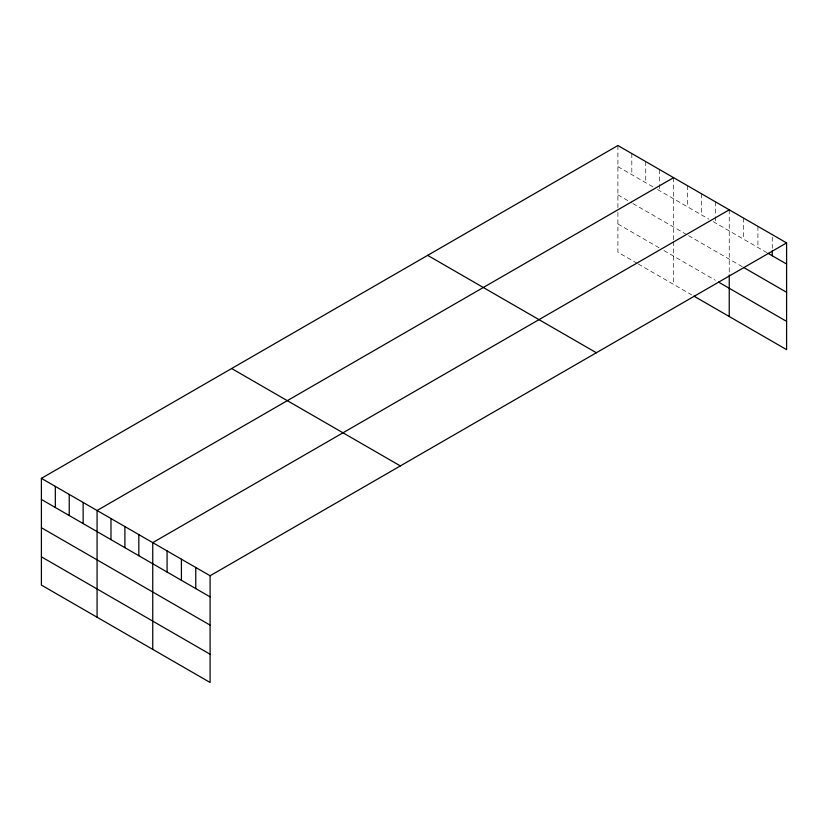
<?xml version="1.0" encoding="UTF-8"?>
<svg xmlns="http://www.w3.org/2000/svg" width="828" height="828" viewBox="0 0 828 828"><rect width="100%" height="100%" fill="white"/><g stroke="black" fill="none" stroke-linecap="round" stroke-linejoin="round"><path stroke-width="0.62" stroke-dasharray="4.14 3.1" d="M617.905 145.521L617.905 208.221M617.905 166.635L653.23 187.035M657.515 189.498L708.903 219.172M713.187 221.645L766.749 252.571M617.905 194.88L631.816 202.922M632.892 203.543L687.488 235.059M688.565 235.68L743.585 267.444M617.905 223.995L659.657 248.1M663.942 250.573L715.33 280.237M637.177 263.366L617.905 252.24L617.905 209.443M638.243 263.987L691.773 294.892M772.265 237.118L772.265 248.296M757.92 226.354L757.92 247.468M743.585 218.074L743.585 239.188M729.24 209.805L729.24 273.716M715.33 201.763L715.33 215.425M715.33 216.667L715.33 222.877M701.409 193.731L701.409 214.845M687.488 185.689L687.488 206.814M673.568 177.658L673.568 240.368M673.568 241.579L673.568 284.387M659.657 169.626L659.657 183.288M659.657 184.53L659.657 190.74M645.736 161.584L645.736 182.709M631.816 153.553L631.816 174.667"/><path stroke-width="1.24" d="M41.4 478.356L210.095 575.76L210.095 682.479L41.4 585.085L41.4 478.356L617.905 145.521L786.6 242.914L786.6 349.644L693.916 296.124M673.568 177.658L97.073 510.503L97.073 617.222M729.24 209.805L152.745 542.64L152.745 649.369M210.095 575.76L786.6 242.914M767.846 253.202L786.6 264.028M743.585 267.444L786.6 292.284M718.538 282.089L786.6 321.388M427.652 255.355L596.357 352.749M231.643 368.522L400.348 465.916M41.4 499.47L210.095 596.874M41.4 527.726L210.095 625.119M41.4 556.83L210.095 654.234M772.265 250.78L772.265 255.748M729.24 274.937L729.24 316.524M195.76 567.48L195.76 588.594M181.415 559.2L181.415 580.314M167.08 550.92L167.08 572.034M138.825 534.609L138.825 555.723M124.904 526.567L124.904 547.681M110.983 518.535L110.983 539.649M83.152 502.461L83.152 523.575M69.231 494.43L69.231 515.544M55.321 486.398L55.321 507.512"/></g></svg>
